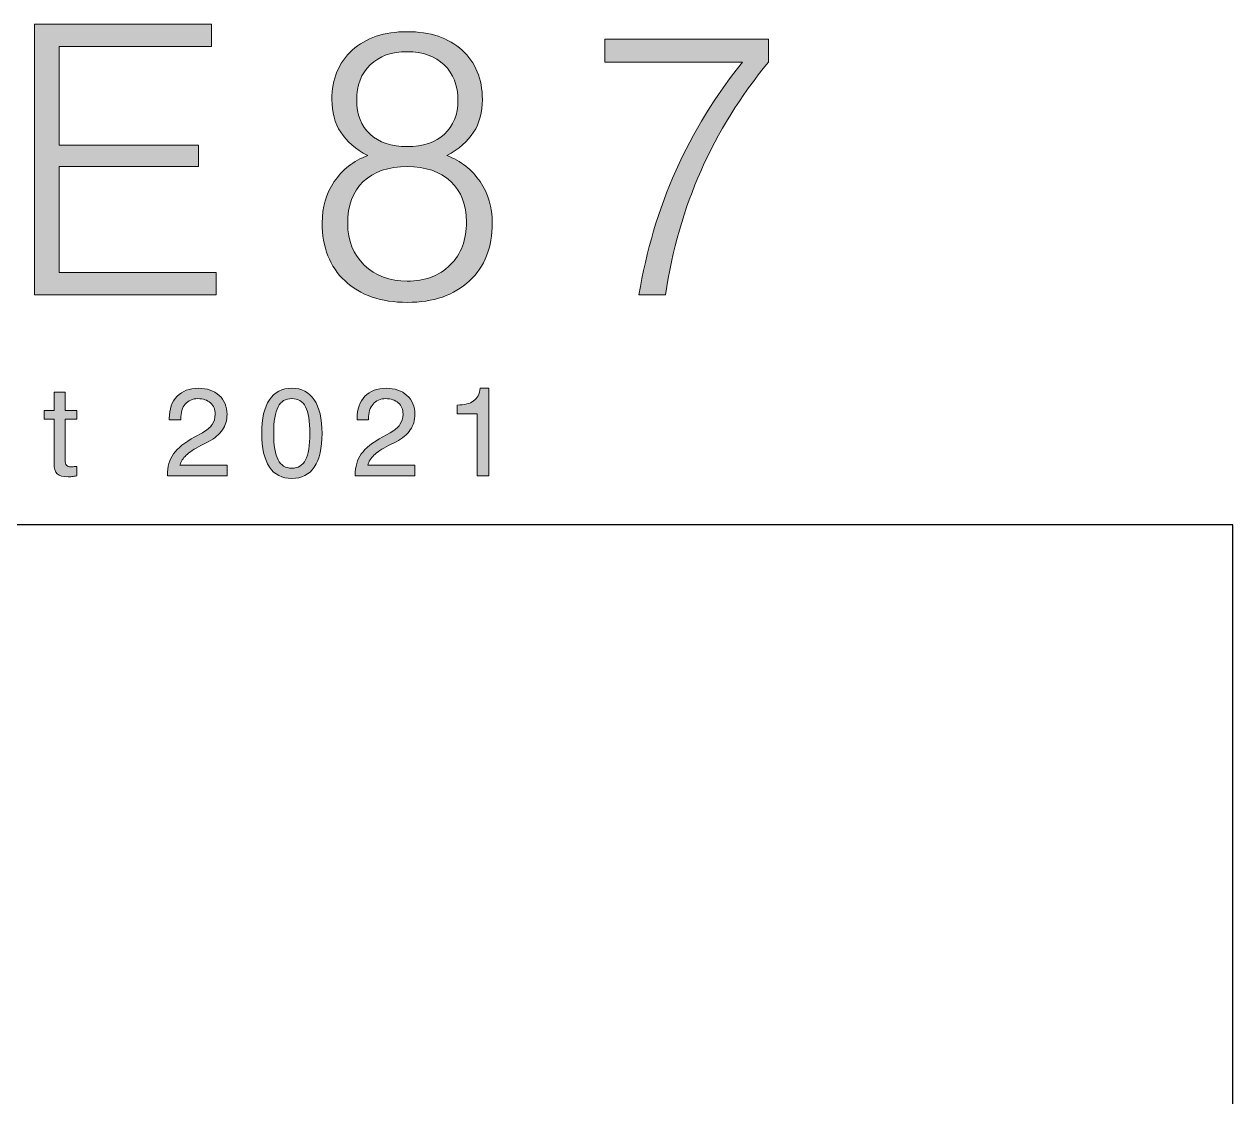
# Model space of a CAD drawing. Extents: x -156 to 152, y -57 to 92.
# Drawn here: x -126.99 to -116.83, y 11.73 to 20.75 of the extents above; entities that cross this region are included whole.
import ezdxf

# ---------------------------------------------------------------- set-up
doc = ezdxf.new("R2010")
doc.units = 0
doc.header["$MEASUREMENT"] = 0
doc.layers.get('0').update_dxf_attribs({"color": 50})
doc.layers.add('Layer 1', color=100, linetype='Continuous')

# ---------------------------------------------------------------- blocks, each defined once
blk = doc.blocks.new('samll')
at = {"layer": 'Layer 1', "true_color": 0x231f20}
h = blk.add_hatch(color=250, dxfattribs=at)
h.dxf.hatch_style = 2
h.paths.add_polyline_path([(159.679, -219.359), (159.679, -210.729), (165.327, -210.729), (165.327, -211.438), (160.47, -211.438), (160.47, -214.584), (164.911, -214.584), (164.911, -215.27), (160.47, -215.27), (160.47, -218.65), (165.474, -218.65), (165.474, -219.359)])
h = blk.add_hatch(color=250, dxfattribs=at)
h.dxf.hatch_style = 2
edge = h.paths.add_edge_path()
edge.add_spline(control_points=[(170.311, -214.918), (169.924, -214.715), (169.637, -214.467), (169.45, -214.174), (169.262, -213.881), (169.168, -213.533), (169.168, -213.131), (169.168, -212.475), (169.385, -211.95), (169.819, -211.558), (170.252, -211.165), (170.836, -210.969), (171.571, -210.969), (172.305, -210.969), (172.888, -211.165), (173.32, -211.558), (173.751, -211.95), (173.967, -212.475), (173.967, -213.131), (173.967, -213.533), (173.875, -213.881), (173.689, -214.174), (173.503, -214.467), (173.217, -214.715), (172.831, -214.918), (173.284, -215.094), (173.639, -215.371), (173.897, -215.75), (174.155, -216.129), (174.284, -216.568), (174.284, -217.068), (174.284, -217.846), (174.041, -218.462), (173.554, -218.917), (173.068, -219.372), (172.407, -219.6), (171.571, -219.6), (170.735, -219.6), (170.074, -219.372), (169.587, -218.917), (169.101, -218.462), (168.858, -217.846), (168.858, -217.068), (168.858, -216.568), (168.986, -216.129), (169.242, -215.75), (169.498, -215.371), (169.854, -215.094), (170.311, -214.918)], knot_values=[0, 0, 0, 0, 1, 1, 1, 2, 2, 2, 3, 3, 3, 4, 4, 4, 5, 5, 5, 6, 6, 6, 7, 7, 7, 8, 8, 8, 9, 9, 9, 10, 10, 10, 11, 11, 11, 12, 12, 12, 13, 13, 13, 14, 14, 14, 15, 15, 15, 16, 16, 16, 16], degree=3, periodic=0)
edge = h.paths.add_edge_path()
edge.add_spline(control_points=[(169.672, -217.092), (169.672, -217.631), (169.849, -218.071), (170.203, -218.413), (170.556, -218.755), (171.012, -218.926), (171.571, -218.926), (172.137, -218.926), (172.594, -218.753), (172.942, -218.407), (173.29, -218.062), (173.463, -217.604), (173.463, -217.033), (173.463, -216.49), (173.294, -216.061), (172.957, -215.744), (172.619, -215.428), (172.157, -215.27), (171.571, -215.27), (170.969, -215.27), (170.502, -215.429), (170.17, -215.747), (169.838, -216.065), (169.672, -216.514), (169.672, -217.092)], knot_values=[0, 0, 0, 0, 1, 1, 1, 2, 2, 2, 3, 3, 3, 4, 4, 4, 5, 5, 5, 6, 6, 6, 7, 7, 7, 8, 8, 8, 8], degree=3, periodic=0)
edge = h.paths.add_edge_path()
edge.add_spline(control_points=[(169.959, -213.154), (169.959, -213.611), (170.102, -213.972), (170.387, -214.235), (170.672, -214.499), (171.067, -214.631), (171.571, -214.631), (172.075, -214.631), (172.47, -214.499), (172.757, -214.235), (173.044, -213.972), (173.188, -213.611), (173.188, -213.154), (173.188, -212.682), (173.042, -212.306), (172.751, -212.026), (172.46, -211.747), (172.067, -211.607), (171.571, -211.607), (171.075, -211.607), (170.682, -211.746), (170.393, -212.023), (170.104, -212.301), (169.959, -212.678), (169.959, -213.154)], knot_values=[0, 0, 0, 0, 1, 1, 1, 2, 2, 2, 3, 3, 3, 4, 4, 4, 5, 5, 5, 6, 6, 6, 7, 7, 7, 8, 8, 8, 8], degree=3, periodic=0)
h = blk.add_hatch(color=250, dxfattribs=at)
h.dxf.hatch_style = 2
edge = h.paths.add_edge_path()
edge.add_spline(control_points=[(178.963, -219.359), (179.193, -217.961), (179.585, -216.642), (180.138, -215.401), (180.69, -214.161), (181.398, -213.008), (182.262, -211.941), (182.262, -211.941), (177.873, -211.941), (177.873, -211.941), (177.873, -211.941), (177.873, -211.209), (177.873, -211.209), (177.873, -211.209), (183.094, -211.209), (183.094, -211.209), (183.094, -211.209), (183.094, -211.941), (183.094, -211.941), (182.203, -213.02), (181.486, -214.17), (180.943, -215.393), (180.4, -216.615), (180.021, -217.938), (179.807, -219.359), (179.807, -219.359), (178.963, -219.359), (178.963, -219.359)], knot_values=[0, 0, 0, 0, 1, 1, 1, 2, 2, 2, 3, 3, 3, 4, 4, 4, 5, 5, 5, 6, 6, 6, 7, 7, 7, 8, 8, 8, 9, 9, 9, 9], degree=3, periodic=0)
at = {"layer": 'Layer 1', "lineweight": 0}
blk.add_lwpolyline([(159.679, -219.359), (159.679, -210.729), (165.327, -210.729), (165.327, -211.438), (160.47, -211.438), (160.47, -214.584), (164.911, -214.584), (164.911, -215.27), (160.47, -215.27), (160.47, -218.65), (165.474, -218.65), (165.474, -219.359), (159.679, -219.359)], dxfattribs=at)
for points, knots in [([(170.311, -214.918), (169.924, -214.715), (169.637, -214.467), (169.45, -214.174), (169.262, -213.881), (169.168, -213.533), (169.168, -213.131), (169.168, -212.475), (169.385, -211.95), (169.819, -211.558), (170.252, -211.165), (170.836, -210.969), (171.571, -210.969), (172.305, -210.969), (172.888, -211.165), (173.32, -211.558), (173.751, -211.95), (173.967, -212.475), (173.967, -213.131), (173.967, -213.533), (173.875, -213.881), (173.689, -214.174), (173.503, -214.467), (173.217, -214.715), (172.831, -214.918), (173.284, -215.094), (173.639, -215.371), (173.897, -215.75), (174.155, -216.129), (174.284, -216.568), (174.284, -217.068), (174.284, -217.846), (174.041, -218.462), (173.554, -218.917), (173.068, -219.372), (172.407, -219.6), (171.571, -219.6), (170.735, -219.6), (170.074, -219.372), (169.587, -218.917), (169.101, -218.462), (168.858, -217.846), (168.858, -217.068), (168.858, -216.568), (168.986, -216.129), (169.242, -215.75), (169.498, -215.371), (169.854, -215.094), (170.311, -214.918)], [0, 0, 0, 0, 1, 1, 1, 2, 2, 2, 3, 3, 3, 4, 4, 4, 5, 5, 5, 6, 6, 6, 7, 7, 7, 8, 8, 8, 9, 9, 9, 10, 10, 10, 11, 11, 11, 12, 12, 12, 13, 13, 13, 14, 14, 14, 15, 15, 15, 16, 16, 16, 16]), ([(178.963, -219.359), (179.193, -217.961), (179.585, -216.642), (180.138, -215.401), (180.69, -214.161), (181.398, -213.008), (182.262, -211.941), (182.262, -211.941), (177.873, -211.941), (177.873, -211.941), (177.873, -211.941), (177.873, -211.209), (177.873, -211.209), (177.873, -211.209), (183.094, -211.209), (183.094, -211.209), (183.094, -211.209), (183.094, -211.941), (183.094, -211.941), (182.203, -213.02), (181.486, -214.17), (180.943, -215.393), (180.4, -216.615), (180.021, -217.938), (179.807, -219.359), (179.807, -219.359), (178.963, -219.359), (178.963, -219.359)], [0, 0, 0, 0, 1, 1, 1, 2, 2, 2, 3, 3, 3, 4, 4, 4, 5, 5, 5, 6, 6, 6, 7, 7, 7, 8, 8, 8, 9, 9, 9, 9]), ([(169.959, -213.154), (169.959, -213.611), (170.102, -213.972), (170.387, -214.235), (170.672, -214.499), (171.067, -214.631), (171.571, -214.631), (172.075, -214.631), (172.47, -214.499), (172.757, -214.235), (173.044, -213.972), (173.188, -213.611), (173.188, -213.154), (173.188, -212.682), (173.042, -212.306), (172.751, -212.026), (172.46, -211.747), (172.067, -211.607), (171.571, -211.607), (171.075, -211.607), (170.682, -211.746), (170.393, -212.023), (170.104, -212.301), (169.959, -212.678), (169.959, -213.154)], [0, 0, 0, 0, 1, 1, 1, 2, 2, 2, 3, 3, 3, 4, 4, 4, 5, 5, 5, 6, 6, 6, 7, 7, 7, 8, 8, 8, 8]), ([(169.672, -217.092), (169.672, -217.631), (169.849, -218.071), (170.203, -218.413), (170.556, -218.755), (171.012, -218.926), (171.571, -218.926), (172.137, -218.926), (172.594, -218.753), (172.942, -218.407), (173.29, -218.062), (173.463, -217.604), (173.463, -217.033), (173.463, -216.49), (173.294, -216.061), (172.957, -215.744), (172.619, -215.428), (172.157, -215.27), (171.571, -215.27), (170.969, -215.27), (170.502, -215.429), (170.17, -215.747), (169.838, -216.065), (169.672, -216.514), (169.672, -217.092)], [0, 0, 0, 0, 1, 1, 1, 2, 2, 2, 3, 3, 3, 4, 4, 4, 5, 5, 5, 6, 6, 6, 7, 7, 7, 8, 8, 8, 8])]:
    blk.add_open_spline(points, degree=3, knots=knots, dxfattribs=at)
blk = doc.blocks.new('big')
at = {"layer": 'Layer 1', "true_color": 0x231f20}
h = blk.add_hatch(color=250, dxfattribs=at)
h.dxf.hatch_style = 2
edge = h.paths.add_edge_path()
edge.add_spline(control_points=[(163.921, -225.135), (163.921, -225.135), (163.921, -225.112), (163.921, -225.112), (163.921, -224.842), (163.986, -224.615), (164.117, -224.431), (164.248, -224.247), (164.476, -224.065), (164.802, -223.887), (164.802, -223.887), (165.038, -223.758), (165.038, -223.758), (165.179, -223.682), (165.282, -223.595), (165.348, -223.499), (165.414, -223.402), (165.446, -223.29), (165.446, -223.163), (165.446, -223.014), (165.396, -222.895), (165.296, -222.805), (165.196, -222.715), (165.062, -222.67), (164.894, -222.67), (164.723, -222.67), (164.589, -222.728), (164.492, -222.842), (164.395, -222.957), (164.347, -223.114), (164.347, -223.315), (164.347, -223.315), (164.347, -223.348), (164.347, -223.348), (164.347, -223.348), (163.981, -223.348), (163.981, -223.348), (163.981, -223.348), (163.981, -223.299), (163.981, -223.299), (163.981, -223.002), (164.065, -222.768), (164.231, -222.596), (164.398, -222.424), (164.624, -222.338), (164.909, -222.338), (165.185, -222.338), (165.407, -222.415), (165.574, -222.567), (165.742, -222.719), (165.825, -222.919), (165.825, -223.167), (165.825, -223.359), (165.776, -223.527), (165.679, -223.669), (165.581, -223.812), (165.43, -223.937), (165.226, -224.043), (165.226, -224.043), (164.989, -224.163), (164.989, -224.163), (164.776, -224.274), (164.619, -224.378), (164.52, -224.474), (164.42, -224.57), (164.354, -224.676), (164.321, -224.792), (164.321, -224.792), (165.825, -224.792), (165.825, -224.792), (165.825, -224.792), (165.825, -225.135), (165.825, -225.135), (165.825, -225.135), (163.921, -225.135), (163.921, -225.135)], knot_values=[0, 0, 0, 0, 1, 1, 1, 2, 2, 2, 3, 3, 3, 4, 4, 4, 5, 5, 5, 6, 6, 6, 7, 7, 7, 8, 8, 8, 9, 9, 9, 10, 10, 10, 11, 11, 11, 12, 12, 12, 13, 13, 13, 14, 14, 14, 15, 15, 15, 16, 16, 16, 17, 17, 17, 18, 18, 18, 19, 19, 19, 20, 20, 20, 21, 21, 21, 22, 22, 22, 23, 23, 23, 24, 24, 24, 25, 25, 25, 25], degree=3, periodic=0)
h = blk.add_hatch(color=250, dxfattribs=at)
h.dxf.hatch_style = 2
edge = h.paths.add_edge_path()
edge.add_spline(control_points=[(166.93, -223.78), (166.93, -223.309), (167.011, -222.95), (167.174, -222.706), (167.336, -222.461), (167.575, -222.338), (167.889, -222.338), (168.204, -222.338), (168.443, -222.46), (168.607, -222.705), (168.771, -222.949), (168.854, -223.307), (168.854, -223.78), (168.854, -224.25), (168.772, -224.606), (168.608, -224.85), (168.445, -225.094), (168.205, -225.215), (167.889, -225.215), (167.575, -225.215), (167.336, -225.094), (167.174, -224.85), (167.011, -224.606), (166.93, -224.25), (166.93, -223.78)], knot_values=[0, 0, 0, 0, 1, 1, 1, 2, 2, 2, 3, 3, 3, 4, 4, 4, 5, 5, 5, 6, 6, 6, 7, 7, 7, 8, 8, 8, 8], degree=3, periodic=0)
edge = h.paths.add_edge_path()
edge.add_spline(control_points=[(167.312, -223.78), (167.312, -224.165), (167.359, -224.446), (167.451, -224.623), (167.543, -224.799), (167.689, -224.887), (167.889, -224.887), (168.089, -224.887), (168.235, -224.8), (168.327, -224.625), (168.419, -224.449), (168.465, -224.168), (168.465, -223.78), (168.465, -223.391), (168.419, -223.107), (168.327, -222.931), (168.235, -222.755), (168.089, -222.667), (167.889, -222.667), (167.689, -222.667), (167.543, -222.755), (167.451, -222.933), (167.359, -223.111), (167.312, -223.393), (167.312, -223.78)], knot_values=[0, 0, 0, 0, 1, 1, 1, 2, 2, 2, 3, 3, 3, 4, 4, 4, 5, 5, 5, 6, 6, 6, 7, 7, 7, 8, 8, 8, 8], degree=3, periodic=0)
h = blk.add_hatch(color=250, dxfattribs=at)
h.dxf.hatch_style = 2
edge = h.paths.add_edge_path()
edge.add_spline(control_points=[(169.911, -225.135), (169.911, -225.135), (169.911, -225.112), (169.911, -225.112), (169.911, -224.842), (169.977, -224.615), (170.107, -224.431), (170.238, -224.247), (170.466, -224.065), (170.792, -223.887), (170.792, -223.887), (171.028, -223.758), (171.028, -223.758), (171.169, -223.682), (171.272, -223.595), (171.338, -223.499), (171.404, -223.402), (171.437, -223.29), (171.437, -223.163), (171.437, -223.014), (171.386, -222.895), (171.286, -222.805), (171.186, -222.715), (171.052, -222.67), (170.884, -222.67), (170.713, -222.67), (170.58, -222.728), (170.482, -222.842), (170.385, -222.957), (170.337, -223.114), (170.337, -223.315), (170.337, -223.315), (170.337, -223.348), (170.337, -223.348), (170.337, -223.348), (169.972, -223.348), (169.972, -223.348), (169.972, -223.348), (169.972, -223.299), (169.972, -223.299), (169.972, -223.002), (170.055, -222.768), (170.222, -222.596), (170.388, -222.424), (170.614, -222.338), (170.899, -222.338), (171.175, -222.338), (171.397, -222.415), (171.564, -222.567), (171.732, -222.719), (171.815, -222.919), (171.815, -223.167), (171.815, -223.359), (171.767, -223.527), (171.669, -223.669), (171.571, -223.812), (171.42, -223.937), (171.216, -224.043), (171.216, -224.043), (170.979, -224.163), (170.979, -224.163), (170.766, -224.274), (170.609, -224.378), (170.51, -224.474), (170.41, -224.57), (170.344, -224.676), (170.312, -224.792), (170.312, -224.792), (171.815, -224.792), (171.815, -224.792), (171.815, -224.792), (171.815, -225.135), (171.815, -225.135), (171.815, -225.135), (169.911, -225.135), (169.911, -225.135)], knot_values=[0, 0, 0, 0, 1, 1, 1, 2, 2, 2, 3, 3, 3, 4, 4, 4, 5, 5, 5, 6, 6, 6, 7, 7, 7, 8, 8, 8, 9, 9, 9, 10, 10, 10, 11, 11, 11, 12, 12, 12, 13, 13, 13, 14, 14, 14, 15, 15, 15, 16, 16, 16, 17, 17, 17, 18, 18, 18, 19, 19, 19, 20, 20, 20, 21, 21, 21, 22, 22, 22, 23, 23, 23, 24, 24, 24, 25, 25, 25, 25], degree=3, periodic=0)
h = blk.add_hatch(color=250, dxfattribs=at)
h.dxf.hatch_style = 2
edge = h.paths.add_edge_path()
edge.add_spline(control_points=[(173.807, -225.135), (173.807, -225.135), (173.807, -223.159), (173.807, -223.159), (173.807, -223.159), (173.161, -223.159), (173.161, -223.159), (173.161, -223.159), (173.161, -222.875), (173.161, -222.875), (173.395, -222.873), (173.571, -222.829), (173.69, -222.743), (173.809, -222.657), (173.878, -222.522), (173.899, -222.338), (173.899, -222.338), (174.172, -222.338), (174.172, -222.338), (174.172, -222.338), (174.172, -225.135), (174.172, -225.135), (174.172, -225.135), (173.807, -225.135), (173.807, -225.135)], knot_values=[0, 0, 0, 0, 1, 1, 1, 2, 2, 2, 3, 3, 3, 4, 4, 4, 5, 5, 5, 6, 6, 6, 7, 7, 7, 8, 8, 8, 8], degree=3, periodic=0)
h = blk.add_hatch(color=250, dxfattribs=at)
h.dxf.hatch_style = 2
edge = h.paths.add_edge_path()
edge.add_spline(control_points=[(160.659, -224.608), (160.659, -224.702), (160.672, -224.764), (160.699, -224.795), (160.726, -224.827), (160.774, -224.842), (160.846, -224.842), (160.867, -224.842), (160.892, -224.842), (160.921, -224.84), (160.951, -224.839), (160.989, -224.836), (161.036, -224.833), (161.036, -224.833), (161.036, -225.131), (161.036, -225.131), (160.977, -225.142), (160.925, -225.149), (160.878, -225.155), (160.832, -225.16), (160.791, -225.163), (160.754, -225.163), (160.589, -225.163), (160.473, -225.131), (160.407, -225.067), (160.34, -225.003), (160.307, -224.89), (160.307, -224.727), (160.307, -224.727), (160.307, -223.323), (160.307, -223.323), (160.307, -223.323), (159.995, -223.323), (159.995, -223.323), (159.995, -223.323), (159.995, -223.043), (159.995, -223.043), (159.995, -223.043), (160.307, -223.043), (160.307, -223.043), (160.307, -223.043), (160.307, -222.459), (160.307, -222.459), (160.307, -222.459), (160.659, -222.459), (160.659, -222.459), (160.659, -222.459), (160.659, -223.043), (160.659, -223.043), (160.659, -223.043), (161.036, -223.043), (161.036, -223.043), (161.036, -223.043), (161.036, -223.323), (161.036, -223.323), (161.036, -223.323), (160.659, -223.323), (160.659, -223.323), (160.659, -223.323), (160.659, -224.608), (160.659, -224.608)], knot_values=[0, 0, 0, 0, 1, 1, 1, 2, 2, 2, 3, 3, 3, 4, 4, 4, 5, 5, 5, 6, 6, 6, 7, 7, 7, 8, 8, 8, 9, 9, 9, 10, 10, 10, 11, 11, 11, 12, 12, 12, 13, 13, 13, 14, 14, 14, 15, 15, 15, 16, 16, 16, 17, 17, 17, 18, 18, 18, 19, 19, 19, 20, 20, 20, 20], degree=3, periodic=0)
at = {"layer": 'Layer 1', "lineweight": 0}
for points, knots in [([(163.921, -225.135), (163.921, -225.135), (163.921, -225.112), (163.921, -225.112), (163.921, -224.842), (163.986, -224.615), (164.117, -224.431), (164.248, -224.247), (164.476, -224.065), (164.802, -223.887), (164.802, -223.887), (165.038, -223.758), (165.038, -223.758), (165.179, -223.682), (165.282, -223.595), (165.348, -223.499), (165.414, -223.402), (165.446, -223.29), (165.446, -223.163), (165.446, -223.014), (165.396, -222.895), (165.296, -222.805), (165.196, -222.715), (165.062, -222.67), (164.894, -222.67), (164.723, -222.67), (164.589, -222.728), (164.492, -222.842), (164.395, -222.957), (164.347, -223.114), (164.347, -223.315), (164.347, -223.315), (164.347, -223.348), (164.347, -223.348), (164.347, -223.348), (163.981, -223.348), (163.981, -223.348), (163.981, -223.348), (163.981, -223.299), (163.981, -223.299), (163.981, -223.002), (164.065, -222.768), (164.231, -222.596), (164.398, -222.424), (164.624, -222.338), (164.909, -222.338), (165.185, -222.338), (165.407, -222.415), (165.574, -222.567), (165.742, -222.719), (165.825, -222.919), (165.825, -223.167), (165.825, -223.359), (165.776, -223.527), (165.679, -223.669), (165.581, -223.812), (165.43, -223.937), (165.226, -224.043), (165.226, -224.043), (164.989, -224.163), (164.989, -224.163), (164.776, -224.274), (164.619, -224.378), (164.52, -224.474), (164.42, -224.57), (164.354, -224.676), (164.321, -224.792), (164.321, -224.792), (165.825, -224.792), (165.825, -224.792), (165.825, -224.792), (165.825, -225.135), (165.825, -225.135), (165.825, -225.135), (163.921, -225.135), (163.921, -225.135)], [0, 0, 0, 0, 1, 1, 1, 2, 2, 2, 3, 3, 3, 4, 4, 4, 5, 5, 5, 6, 6, 6, 7, 7, 7, 8, 8, 8, 9, 9, 9, 10, 10, 10, 11, 11, 11, 12, 12, 12, 13, 13, 13, 14, 14, 14, 15, 15, 15, 16, 16, 16, 17, 17, 17, 18, 18, 18, 19, 19, 19, 20, 20, 20, 21, 21, 21, 22, 22, 22, 23, 23, 23, 24, 24, 24, 25, 25, 25, 25]), ([(166.93, -223.78), (166.93, -223.309), (167.011, -222.95), (167.174, -222.706), (167.336, -222.461), (167.575, -222.338), (167.889, -222.338), (168.204, -222.338), (168.443, -222.46), (168.607, -222.705), (168.771, -222.949), (168.854, -223.307), (168.854, -223.78), (168.854, -224.25), (168.772, -224.606), (168.608, -224.85), (168.445, -225.094), (168.205, -225.215), (167.889, -225.215), (167.575, -225.215), (167.336, -225.094), (167.174, -224.85), (167.011, -224.606), (166.93, -224.25), (166.93, -223.78)], [0, 0, 0, 0, 1, 1, 1, 2, 2, 2, 3, 3, 3, 4, 4, 4, 5, 5, 5, 6, 6, 6, 7, 7, 7, 8, 8, 8, 8]), ([(169.911, -225.135), (169.911, -225.135), (169.911, -225.112), (169.911, -225.112), (169.911, -224.842), (169.977, -224.615), (170.107, -224.431), (170.238, -224.247), (170.466, -224.065), (170.792, -223.887), (170.792, -223.887), (171.028, -223.758), (171.028, -223.758), (171.169, -223.682), (171.272, -223.595), (171.338, -223.499), (171.404, -223.402), (171.437, -223.29), (171.437, -223.163), (171.437, -223.014), (171.386, -222.895), (171.286, -222.805), (171.186, -222.715), (171.052, -222.67), (170.884, -222.67), (170.713, -222.67), (170.58, -222.728), (170.482, -222.842), (170.385, -222.957), (170.337, -223.114), (170.337, -223.315), (170.337, -223.315), (170.337, -223.348), (170.337, -223.348), (170.337, -223.348), (169.972, -223.348), (169.972, -223.348), (169.972, -223.348), (169.972, -223.299), (169.972, -223.299), (169.972, -223.002), (170.055, -222.768), (170.222, -222.596), (170.388, -222.424), (170.614, -222.338), (170.899, -222.338), (171.175, -222.338), (171.397, -222.415), (171.564, -222.567), (171.732, -222.719), (171.815, -222.919), (171.815, -223.167), (171.815, -223.359), (171.767, -223.527), (171.669, -223.669), (171.571, -223.812), (171.42, -223.937), (171.216, -224.043), (171.216, -224.043), (170.979, -224.163), (170.979, -224.163), (170.766, -224.274), (170.609, -224.378), (170.51, -224.474), (170.41, -224.57), (170.344, -224.676), (170.312, -224.792), (170.312, -224.792), (171.815, -224.792), (171.815, -224.792), (171.815, -224.792), (171.815, -225.135), (171.815, -225.135), (171.815, -225.135), (169.911, -225.135), (169.911, -225.135)], [0, 0, 0, 0, 1, 1, 1, 2, 2, 2, 3, 3, 3, 4, 4, 4, 5, 5, 5, 6, 6, 6, 7, 7, 7, 8, 8, 8, 9, 9, 9, 10, 10, 10, 11, 11, 11, 12, 12, 12, 13, 13, 13, 14, 14, 14, 15, 15, 15, 16, 16, 16, 17, 17, 17, 18, 18, 18, 19, 19, 19, 20, 20, 20, 21, 21, 21, 22, 22, 22, 23, 23, 23, 24, 24, 24, 25, 25, 25, 25]), ([(173.807, -225.135), (173.807, -225.135), (173.807, -223.159), (173.807, -223.159), (173.807, -223.159), (173.161, -223.159), (173.161, -223.159), (173.161, -223.159), (173.161, -222.875), (173.161, -222.875), (173.395, -222.873), (173.571, -222.829), (173.69, -222.743), (173.809, -222.657), (173.878, -222.522), (173.899, -222.338), (173.899, -222.338), (174.172, -222.338), (174.172, -222.338), (174.172, -222.338), (174.172, -225.135), (174.172, -225.135), (174.172, -225.135), (173.807, -225.135), (173.807, -225.135)], [0, 0, 0, 0, 1, 1, 1, 2, 2, 2, 3, 3, 3, 4, 4, 4, 5, 5, 5, 6, 6, 6, 7, 7, 7, 8, 8, 8, 8]), ([(160.659, -224.608), (160.659, -224.702), (160.672, -224.764), (160.699, -224.795), (160.726, -224.827), (160.774, -224.842), (160.846, -224.842), (160.867, -224.842), (160.892, -224.842), (160.921, -224.84), (160.951, -224.839), (160.989, -224.836), (161.036, -224.833), (161.036, -224.833), (161.036, -225.131), (161.036, -225.131), (160.977, -225.142), (160.925, -225.149), (160.878, -225.155), (160.832, -225.16), (160.791, -225.163), (160.754, -225.163), (160.589, -225.163), (160.473, -225.131), (160.407, -225.067), (160.34, -225.003), (160.307, -224.89), (160.307, -224.727), (160.307, -224.727), (160.307, -223.323), (160.307, -223.323), (160.307, -223.323), (159.995, -223.323), (159.995, -223.323), (159.995, -223.323), (159.995, -223.043), (159.995, -223.043), (159.995, -223.043), (160.307, -223.043), (160.307, -223.043), (160.307, -223.043), (160.307, -222.459), (160.307, -222.459), (160.307, -222.459), (160.659, -222.459), (160.659, -222.459), (160.659, -222.459), (160.659, -223.043), (160.659, -223.043), (160.659, -223.043), (161.036, -223.043), (161.036, -223.043), (161.036, -223.043), (161.036, -223.323), (161.036, -223.323), (161.036, -223.323), (160.659, -223.323), (160.659, -223.323), (160.659, -223.323), (160.659, -224.608), (160.659, -224.608)], [0, 0, 0, 0, 1, 1, 1, 2, 2, 2, 3, 3, 3, 4, 4, 4, 5, 5, 5, 6, 6, 6, 7, 7, 7, 8, 8, 8, 9, 9, 9, 10, 10, 10, 11, 11, 11, 12, 12, 12, 13, 13, 13, 14, 14, 14, 15, 15, 15, 16, 16, 16, 17, 17, 17, 18, 18, 18, 19, 19, 19, 20, 20, 20, 20]), ([(167.312, -223.78), (167.312, -224.165), (167.359, -224.446), (167.451, -224.623), (167.543, -224.799), (167.689, -224.887), (167.889, -224.887), (168.089, -224.887), (168.235, -224.8), (168.327, -224.625), (168.419, -224.449), (168.465, -224.168), (168.465, -223.78), (168.465, -223.391), (168.419, -223.107), (168.327, -222.931), (168.235, -222.755), (168.089, -222.667), (167.889, -222.667), (167.689, -222.667), (167.543, -222.755), (167.451, -222.933), (167.359, -223.111), (167.312, -223.393), (167.312, -223.78)], [0, 0, 0, 0, 1, 1, 1, 2, 2, 2, 3, 3, 3, 4, 4, 4, 5, 5, 5, 6, 6, 6, 7, 7, 7, 8, 8, 8, 8])]:
    blk.add_open_spline(points, degree=3, knots=knots, dxfattribs=at)
blk = doc.blocks.new('logotypeA')
at = {"layer": 'Layer 1'}
for name in ['samll', 'big']:
    blk.add_blockref(name, (0, 0), dxfattribs=at)

msp = doc.modelspace()

# ---------------------------------------------------------------- linework, layer by layer
at = {"color": 0}
for p, q in [((-116.826, 16.541), (-149.875, 16.541)), ((-116.826, 2.542), (-116.826, 16.541))]:
    msp.add_line(p, q, dxfattribs=at)

# ---------------------------------------------------------------- block references
at = {"xscale": 0.2635708025221613, "yscale": 0.2635708025221613, "zscale": 0.2635708025221613}
msp.add_blockref('logotypeA', (-168.987, 76.291), dxfattribs=at)

doc.saveas('drawing.dxf')
